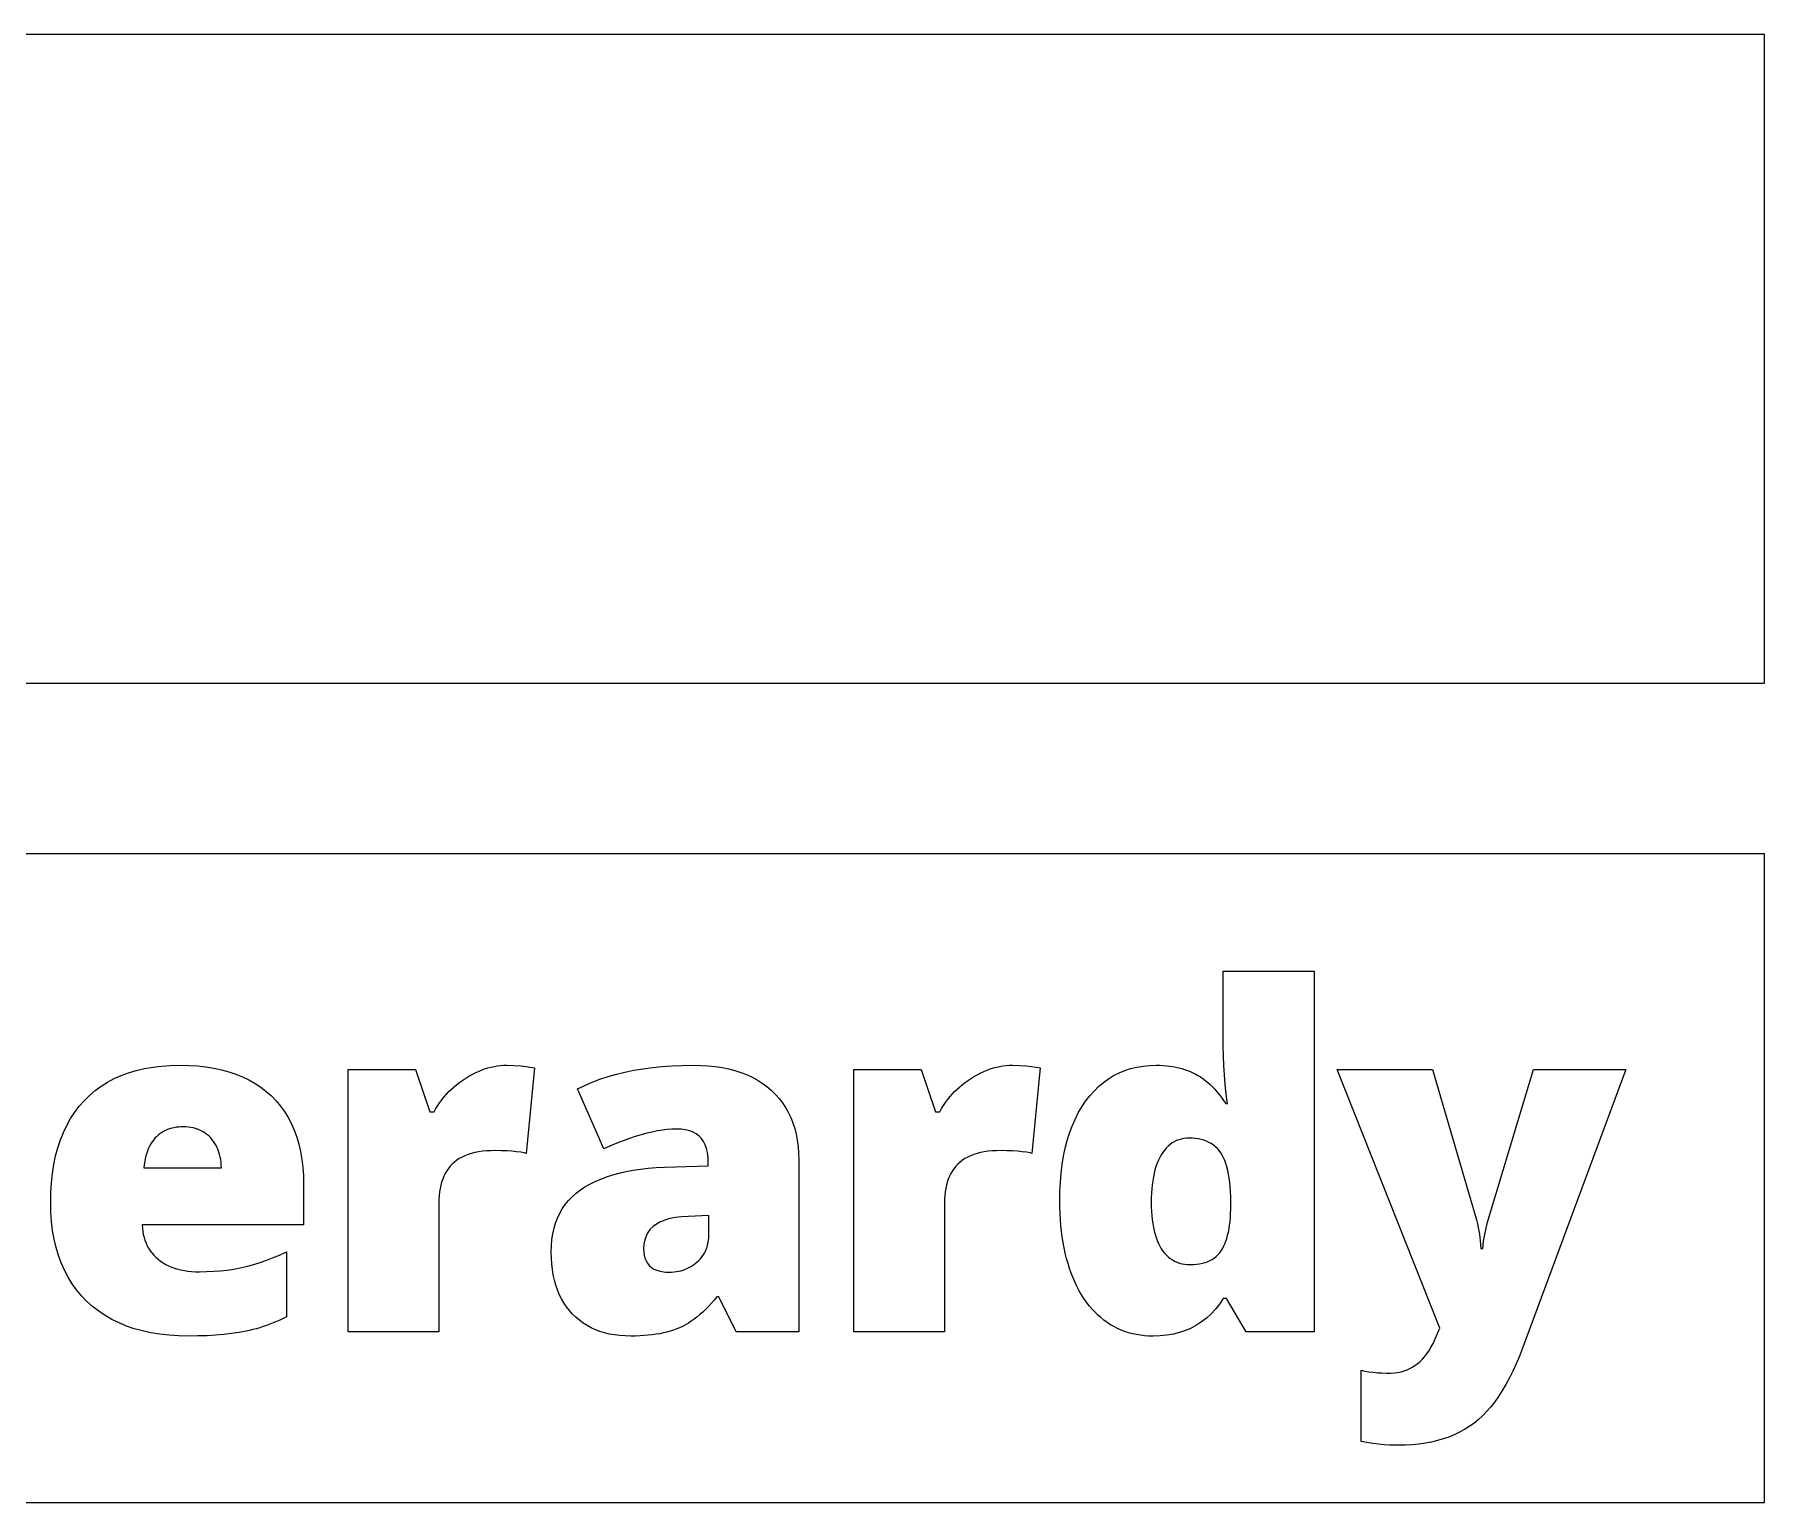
# Model space of a CAD drawing. Header units: metres. Extents: x 0 to 95, y 0 to 43.
# Drawn here: x 44.3 to 95, y 0 to 43 of the extents above; entities that cross this region are included whole.
import ezdxf

# ---------------------------------------------------------------- set-up
doc = ezdxf.new("R2010")
doc.units = ezdxf.units.M

msp = doc.modelspace()

# ---------------------------------------------------------------- linework, layer by layer
for p, q in [((95, 43), (10, 43)), ((95, 24), (95, 43)), ((10, 24), (95, 24)), ((95, 19), (10, 19)), ((95, 0), (95, 19)), ((79.1427, 13.3576), (79.142, 15.56)), ((79.142, 15.56), (81.813, 15.56)), ((81.813, 15.56), (81.813, 5)), ((79.1488, 13.0788), (79.1427, 13.3576)), ((47.3002, 12.6543), (47.5358, 12.7096)), ((47.5358, 12.7096), (47.7813, 12.7527)), ((47.7813, 12.7527), (48.0368, 12.7834)), ((48.0368, 12.7834), (48.3022, 12.8018)), ((48.3022, 12.8018), (48.5775, 12.808)), ((48.5775, 12.808), (48.8396, 12.8027)), ((48.8396, 12.8027), (49.0924, 12.7866)), ((49.0924, 12.7866), (49.3358, 12.76)), ((49.3358, 12.76), (49.5699, 12.7226)), ((49.5699, 12.7226), (49.7946, 12.6746)), ((49.7946, 12.6746), (50.0101, 12.6158)), ((53.5093, 5), (53.5093, 12.68)), ((53.5093, 12.68), (55.4823, 12.68)), ((55.4823, 12.68), (55.8963, 11.445)), ((57.4131, 12.6652), (57.5054, 12.6987)), ((57.5054, 12.6987), (57.5977, 12.7277)), ((57.5977, 12.7277), (57.6902, 12.7522)), ((57.6902, 12.7522), (57.7828, 12.7723)), ((57.7828, 12.7723), (57.8755, 12.7879)), ((57.8755, 12.7879), (57.9683, 12.7991)), ((57.9683, 12.7991), (58.0612, 12.8058)), ((58.0612, 12.8058), (58.1543, 12.808)), ((58.1543, 12.808), (58.3646, 12.8029)), ((58.3646, 12.8029), (58.5685, 12.7875)), ((58.5685, 12.7875), (58.7172, 12.7693)), ((58.7172, 12.7693), (58.9643, 12.727)), ((58.9643, 12.727), (58.7263, 10.224)), ((61.8768, 12.6602), (62.1456, 12.7053)), ((62.1456, 12.7053), (62.4227, 12.7423)), ((62.4227, 12.7423), (62.7082, 12.771)), ((62.7082, 12.771), (63.002, 12.7916)), ((63.002, 12.7916), (63.3041, 12.8039)), ((63.3041, 12.8039), (63.6145, 12.808)), ((63.6145, 12.808), (63.8377, 12.8037)), ((63.8377, 12.8037), (64.0529, 12.7907)), ((64.0529, 12.7907), (64.2602, 12.769)), ((64.2602, 12.769), (64.4597, 12.7387)), ((64.4597, 12.7387), (64.6512, 12.6997)), ((64.6512, 12.6997), (64.8349, 12.6521)), ((68.3237, 5), (68.3237, 12.68)), ((68.3237, 12.68), (70.2967, 12.68)), ((70.2967, 12.68), (70.7107, 11.445)), ((72.2275, 12.6652), (72.3198, 12.6987)), ((72.3198, 12.6987), (72.4122, 12.7277)), ((72.4122, 12.7277), (72.5047, 12.7522)), ((72.5047, 12.7522), (72.5973, 12.7723)), ((72.5973, 12.7723), (72.69, 12.7879)), ((72.69, 12.7879), (72.7828, 12.7991)), ((72.7828, 12.7991), (72.8757, 12.8058)), ((72.8757, 12.8058), (72.9687, 12.808)), ((72.9687, 12.808), (73.179, 12.8029)), ((73.179, 12.8029), (73.3829, 12.7875)), ((73.3829, 12.7875), (73.5316, 12.7693)), ((73.5316, 12.7693), (73.7787, 12.727)), ((73.7787, 12.727), (73.5407, 10.224)), ((76.2587, 12.6518), (76.4319, 12.708)), ((76.4319, 12.708), (76.6119, 12.7518)), ((76.6119, 12.7518), (76.7986, 12.783)), ((76.7986, 12.783), (76.9919, 12.8017)), ((76.9919, 12.8017), (77.192, 12.808)), ((77.192, 12.808), (77.2907, 12.8065)), ((77.2907, 12.8065), (77.3876, 12.8019)), ((77.3876, 12.8019), (77.4825, 12.7943)), ((77.4825, 12.7943), (77.5755, 12.7837)), ((77.5755, 12.7837), (77.6666, 12.77)), ((77.6666, 12.77), (77.7558, 12.7533)), ((77.7558, 12.7533), (77.8432, 12.7335)), ((77.8432, 12.7335), (77.9286, 12.7107)), ((77.9286, 12.7107), (78.0121, 12.6848)), ((78.0121, 12.6848), (78.0936, 12.6559)), ((79.1609, 12.8001), (79.1488, 13.0788)), ((79.1791, 12.5213), (79.1609, 12.8001)), ((85.4927, 5.10899), (82.4787, 12.68)), ((82.4787, 12.68), (85.2727, 12.68)), ((85.2727, 12.68), (86.5647, 8.27499)), ((86.8915, 8.20615), (88.2347, 12.68)), ((90.9407, 12.68), (87.9147, 4.51701)), ((88.2347, 12.68), (90.9407, 12.68)), ((46.0955, 12.0641), (46.2715, 12.1932)), ((46.2715, 12.1932), (46.4573, 12.31)), ((46.4573, 12.31), (46.6532, 12.4145)), ((46.6532, 12.4145), (46.8589, 12.5067)), ((46.8589, 12.5067), (47.0746, 12.5867)), ((47.0746, 12.5867), (47.3002, 12.6543)), ((50.0101, 12.6158), (50.2161, 12.5465)), ((50.2161, 12.5465), (50.4129, 12.4664)), ((50.4129, 12.4664), (50.6003, 12.3757)), ((50.6003, 12.3757), (50.7783, 12.2743)), ((50.7783, 12.2743), (50.9471, 12.1622)), ((56.5343, 12.1071), (56.6119, 12.1775)), ((56.6119, 12.1775), (56.6926, 12.245)), ((56.6926, 12.245), (56.7764, 12.3098)), ((56.7764, 12.3098), (56.8633, 12.3718)), ((56.8633, 12.3718), (56.9533, 12.431)), ((56.9533, 12.431), (57.045, 12.4868)), ((57.045, 12.4868), (57.1369, 12.5381)), ((57.1369, 12.5381), (57.2288, 12.5849)), ((57.2288, 12.5849), (57.3209, 12.6273)), ((57.3209, 12.6273), (57.4131, 12.6652)), ((60.2285, 12.114), (60.439, 12.2167)), ((60.439, 12.2167), (60.6578, 12.3111)), ((60.6578, 12.3111), (60.8849, 12.3973)), ((60.8849, 12.3973), (61.1204, 12.4754)), ((61.1204, 12.4754), (61.3642, 12.5452)), ((61.3642, 12.5452), (61.6163, 12.6068)), ((61.6163, 12.6068), (61.8768, 12.6602)), ((64.8349, 12.6521), (65.0107, 12.5957)), ((65.0107, 12.5957), (65.1786, 12.5308)), ((65.1786, 12.5308), (65.3385, 12.4572)), ((65.3385, 12.4572), (65.4906, 12.3749)), ((65.4906, 12.3749), (65.6348, 12.2839)), ((65.6348, 12.2839), (65.7711, 12.1843)), ((65.7711, 12.1843), (65.8995, 12.076)), ((71.3488, 12.1071), (71.4264, 12.1775)), ((71.4264, 12.1775), (71.5071, 12.245)), ((71.5071, 12.245), (71.5909, 12.3098)), ((71.5909, 12.3098), (71.6777, 12.3718)), ((71.6777, 12.3718), (71.7677, 12.431)), ((71.7677, 12.431), (71.8595, 12.4868)), ((71.8595, 12.4868), (71.9513, 12.5381)), ((71.9513, 12.5381), (72.0433, 12.5849)), ((72.0433, 12.5849), (72.1353, 12.6273)), ((72.1353, 12.6273), (72.2275, 12.6652)), ((75.3593, 12.0519), (75.4925, 12.1831)), ((75.4925, 12.1831), (75.6323, 12.3019)), ((75.6323, 12.3019), (75.7789, 12.4081)), ((75.7789, 12.4081), (75.9321, 12.5018)), ((75.9321, 12.5018), (76.092, 12.583)), ((76.092, 12.583), (76.2587, 12.6518)), ((78.0936, 12.6559), (78.1733, 12.624)), ((78.1733, 12.624), (78.2511, 12.589)), ((78.2511, 12.589), (78.327, 12.551)), ((78.327, 12.551), (78.4016, 12.5094)), ((78.4016, 12.5094), (78.4751, 12.4636)), ((78.4751, 12.4636), (78.5476, 12.4136)), ((78.5476, 12.4136), (78.6191, 12.3595)), ((78.6191, 12.3595), (78.6895, 12.3012)), ((78.6895, 12.3012), (78.7589, 12.2388)), ((78.7589, 12.2388), (78.8273, 12.1722)), ((78.8273, 12.1722), (78.8947, 12.1014)), ((79.2033, 12.2425), (79.1791, 12.5213)), ((79.2336, 11.9638), (79.2033, 12.2425)), ((45.6282, 11.604), (45.7735, 11.769)), ((45.7735, 11.769), (45.9296, 11.9227)), ((45.9296, 11.9227), (46.0955, 12.0641)), ((50.9471, 12.1622), (51.1064, 12.0394)), ((51.1064, 12.0394), (51.2565, 11.906)), ((51.2565, 11.906), (51.3963, 11.7625)), ((51.3963, 11.7625), (51.5249, 11.6097)), ((56.1339, 11.6272), (56.1929, 11.7141)), ((56.1929, 11.7141), (56.255, 11.7982)), ((56.255, 11.7982), (56.3202, 11.8796)), ((56.3202, 11.8796), (56.3885, 11.9582)), ((56.3885, 11.9582), (56.4599, 12.0341)), ((56.4599, 12.0341), (56.5343, 12.1071)), ((60.9925, 10.359), (60.2285, 12.114)), ((65.8995, 12.076), (66.0194, 11.9601)), ((66.0194, 11.9601), (66.1296, 11.8373)), ((66.1296, 11.8373), (66.2302, 11.7076)), ((66.2302, 11.7076), (66.3213, 11.571)), ((70.9484, 11.6272), (71.0074, 11.7141)), ((71.0074, 11.7141), (71.0695, 11.7982)), ((71.0695, 11.7982), (71.1346, 11.8796)), ((71.1346, 11.8796), (71.2029, 11.9582)), ((71.2029, 11.9582), (71.2743, 12.0341)), ((71.2743, 12.0341), (71.3488, 12.1071)), ((75.001, 11.5849), (75.113, 11.752)), ((75.113, 11.752), (75.2328, 11.9082)), ((75.2328, 11.9082), (75.3593, 12.0519)), ((78.8947, 12.1014), (78.961, 12.0264)), ((78.961, 12.0264), (79.0263, 11.9473)), ((79.0263, 11.9473), (79.0905, 11.864)), ((79.0905, 11.864), (79.1538, 11.7766)), ((79.1538, 11.7766), (79.216, 11.685)), ((79.216, 11.685), (79.27, 11.685)), ((79.27, 11.685), (79.2336, 11.9638)), ((45.2622, 11.0446), (45.3726, 11.2418)), ((45.3726, 11.2418), (45.4946, 11.4282)), ((45.4946, 11.4282), (45.6282, 11.604)), ((51.5249, 11.6097), (51.6423, 11.4474)), ((51.6423, 11.4474), (51.7486, 11.2757)), ((51.7486, 11.2757), (51.8436, 11.0947)), ((55.8963, 11.445), (56.0253, 11.445)), ((56.0253, 11.445), (56.0781, 11.5375)), ((56.0781, 11.5375), (56.1339, 11.6272)), ((66.3213, 11.571), (66.4028, 11.4276)), ((66.4028, 11.4276), (66.4747, 11.2773)), ((66.4747, 11.2773), (66.537, 11.12)), ((70.7107, 11.445), (70.8397, 11.445)), ((70.8397, 11.445), (70.8925, 11.5375)), ((70.8925, 11.5375), (70.9484, 11.6272)), ((74.7188, 11.0259), (74.8039, 11.2218)), ((74.8039, 11.2218), (74.898, 11.4082)), ((74.898, 11.4082), (75.001, 11.5849)), ((45.0762, 10.6183), (45.1634, 10.8368)), ((45.1634, 10.8368), (45.2622, 11.0446)), ((47.8457, 10.6663), (47.802, 10.6156)), ((47.8925, 10.713), (47.8457, 10.6663)), ((47.9417, 10.756), (47.8925, 10.713)), ((47.9927, 10.7956), (47.9417, 10.756)), ((48.0456, 10.8318), (47.9927, 10.7956)), ((48.1002, 10.8645), (48.0456, 10.8318)), ((48.1567, 10.8938), (48.1002, 10.8645)), ((48.2149, 10.9196), (48.1567, 10.8938)), ((48.275, 10.942), (48.2149, 10.9196)), ((48.3369, 10.9609), (48.275, 10.942)), ((48.4006, 10.9764), (48.3369, 10.9609)), ((48.4661, 10.9885), (48.4006, 10.9764)), ((48.5334, 10.9971), (48.4661, 10.9885)), ((48.6026, 11.0023), (48.5334, 10.9971)), ((48.6735, 11.004), (48.6026, 11.0023)), ((48.7501, 11.002), (48.6735, 11.004)), ((48.8243, 10.9962), (48.7501, 11.002)), ((48.8961, 10.9865), (48.8243, 10.9962)), ((48.9654, 10.9729), (48.8961, 10.9865)), ((49.0323, 10.9555), (48.9654, 10.9729)), ((49.0967, 10.9341), (49.0323, 10.9555)), ((49.1587, 10.9089), (49.0967, 10.9341)), ((49.2183, 10.8798), (49.1587, 10.9089)), ((49.2754, 10.8468), (49.2183, 10.8798)), ((49.3301, 10.8099), (49.2754, 10.8468)), ((49.3823, 10.7691), (49.3301, 10.8099)), ((49.4321, 10.7245), (49.3823, 10.7691)), ((49.4795, 10.676), (49.4321, 10.7245)), ((49.5241, 10.6242), (49.4795, 10.676)), ((51.8436, 11.0947), (51.9275, 10.9042)), ((51.9275, 10.9042), (52.0002, 10.7044)), ((52.0002, 10.7044), (52.0617, 10.4951)), ((61.7451, 10.6594), (61.5651, 10.5946)), ((61.9198, 10.7175), (61.7451, 10.6594)), ((62.0892, 10.7687), (61.9198, 10.7175)), ((62.2531, 10.8131), (62.0892, 10.7687)), ((62.4116, 10.8506), (62.2531, 10.8131)), ((62.5648, 10.8814), (62.4116, 10.8506)), ((62.7125, 10.9053), (62.5648, 10.8814)), ((62.8549, 10.9223), (62.7125, 10.9053)), ((62.9919, 10.9326), (62.8549, 10.9223)), ((63.1235, 10.936), (62.9919, 10.9326)), ((63.2617, 10.9303), (63.1235, 10.936)), ((63.3888, 10.9132), (63.2617, 10.9303)), ((63.5049, 10.8848), (63.3888, 10.9132)), ((63.6099, 10.8449), (63.5049, 10.8848)), ((63.7038, 10.7937), (63.6099, 10.8449)), ((63.7867, 10.7311), (63.7038, 10.7937)), ((63.8586, 10.6571), (63.7867, 10.7311)), ((63.9194, 10.5717), (63.8586, 10.6571)), ((66.537, 11.12), (66.5897, 10.9559)), ((66.5897, 10.9559), (66.6328, 10.7849)), ((66.6328, 10.7849), (66.6664, 10.607)), ((74.5755, 10.6052), (74.6427, 10.8203)), ((74.6427, 10.8203), (74.7188, 11.0259)), ((77.9149, 10.6459), (77.8434, 10.6256)), ((77.9891, 10.6604), (77.9149, 10.6459)), ((78.0661, 10.6691), (77.9891, 10.6604)), ((78.146, 10.672), (78.0661, 10.6691)), ((78.2409, 10.6694), (78.146, 10.672)), ((78.3319, 10.6618), (78.2409, 10.6694)), ((78.4189, 10.6491), (78.3319, 10.6618)), ((78.502, 10.6314), (78.4189, 10.6491)), ((44.8845, 9.89848), (44.9368, 10.1491)), ((44.9368, 10.1491), (45.0007, 10.389)), ((45.0007, 10.389), (45.0762, 10.6183)), ((47.5824, 10.1514), (47.5633, 10.0694)), ((47.6045, 10.2295), (47.5824, 10.1514)), ((47.6297, 10.3036), (47.6045, 10.2295)), ((47.658, 10.3739), (47.6297, 10.3036)), ((47.6894, 10.4402), (47.658, 10.3739)), ((47.7239, 10.5026), (47.6894, 10.4402)), ((47.7614, 10.5611), (47.7239, 10.5026)), ((47.802, 10.6156), (47.7614, 10.5611)), ((49.5653, 10.5699), (49.5241, 10.6242)), ((49.6031, 10.5129), (49.5653, 10.5699)), ((49.6376, 10.4533), (49.6031, 10.5129)), ((49.6686, 10.3911), (49.6376, 10.4533)), ((49.6962, 10.3264), (49.6686, 10.3911)), ((49.7204, 10.259), (49.6962, 10.3264)), ((49.7413, 10.189), (49.7204, 10.259)), ((49.7587, 10.1164), (49.7413, 10.189)), ((52.0617, 10.4951), (52.112, 10.2765)), ((52.112, 10.2765), (52.1512, 10.0485)), ((56.9295, 10.156), (56.8434, 10.1162)), ((57.0213, 10.1912), (56.9295, 10.156)), ((57.1187, 10.2216), (57.0213, 10.1912)), ((57.2217, 10.2474), (57.1187, 10.2216)), ((57.3303, 10.2685), (57.2217, 10.2474)), ((57.4446, 10.2849), (57.3303, 10.2685)), ((57.5645, 10.2966), (57.4446, 10.2849)), ((57.6901, 10.3036), (57.5645, 10.2966)), ((57.8213, 10.306), (57.6901, 10.3036)), ((57.9932, 10.304), (57.8213, 10.306)), ((58.1532, 10.2982), (57.9932, 10.304)), ((58.3013, 10.2885), (58.1532, 10.2982)), ((58.4376, 10.2749), (58.3013, 10.2885)), ((58.562, 10.2575), (58.4376, 10.2749)), ((58.6745, 10.2361), (58.562, 10.2575)), ((58.7263, 10.224), (58.6745, 10.2361)), ((61.1888, 10.4444), (60.9925, 10.359)), ((61.3796, 10.5229), (61.1888, 10.4444)), ((61.5651, 10.5946), (61.3796, 10.5229)), ((63.9691, 10.4749), (63.9194, 10.5717)), ((64.0078, 10.3668), (63.9691, 10.4749)), ((64.0354, 10.2472), (64.0078, 10.3668)), ((64.052, 10.1163), (64.0354, 10.2472)), ((66.6664, 10.607), (66.6904, 10.4222)), ((66.6904, 10.4222), (66.7047, 10.2305)), ((66.7047, 10.2305), (66.7095, 10.032)), ((71.744, 10.156), (71.6579, 10.1162)), ((71.8357, 10.1912), (71.744, 10.156)), ((71.9331, 10.2216), (71.8357, 10.1912)), ((72.0361, 10.2474), (71.9331, 10.2216)), ((72.1448, 10.2685), (72.0361, 10.2474)), ((72.2591, 10.2849), (72.1448, 10.2685)), ((72.379, 10.2966), (72.2591, 10.2849)), ((72.5045, 10.3036), (72.379, 10.2966)), ((72.6357, 10.306), (72.5045, 10.3036)), ((72.8076, 10.304), (72.6357, 10.306)), ((72.9677, 10.2982), (72.8076, 10.304)), ((73.1158, 10.2885), (72.9677, 10.2982)), ((73.2521, 10.2749), (73.1158, 10.2885)), ((73.3764, 10.2575), (73.2521, 10.2749)), ((73.4889, 10.2361), (73.3764, 10.2575)), ((73.5407, 10.224), (73.4889, 10.2361)), ((74.4277, 9.90204), (74.468, 10.146)), ((74.468, 10.146), (74.5172, 10.3804)), ((74.5172, 10.3804), (74.5755, 10.6052)), ((77.326, 10.182), (77.2829, 10.1043)), ((77.3723, 10.2545), (77.326, 10.182)), ((77.4214, 10.3212), (77.3723, 10.2545)), ((77.4733, 10.382), (77.4214, 10.3212)), ((77.528, 10.4371), (77.4733, 10.382)), ((77.5855, 10.4864), (77.528, 10.4371)), ((77.6458, 10.5299), (77.5855, 10.4864)), ((77.7089, 10.5676), (77.6458, 10.5299)), ((77.7747, 10.5995), (77.7089, 10.5676)), ((77.8434, 10.6256), (77.7747, 10.5995)), ((78.5811, 10.6085), (78.502, 10.6314)), ((78.6562, 10.5806), (78.5811, 10.6085)), ((78.7273, 10.5476), (78.6562, 10.5806)), ((78.7945, 10.5095), (78.7273, 10.5476)), ((78.8577, 10.4664), (78.7945, 10.5095)), ((78.917, 10.4182), (78.8577, 10.4664)), ((78.9723, 10.3648), (78.917, 10.4182)), ((79.0236, 10.3065), (78.9723, 10.3648)), ((79.071, 10.243), (79.0236, 10.3065)), ((79.1146, 10.1737), (79.071, 10.243)), ((79.1548, 10.0975), (79.1146, 10.1737)), ((44.8147, 9.36513), (44.8438, 9.63716)), ((44.8438, 9.63716), (44.8845, 9.89848)), ((47.5343, 9.89372), (47.5245, 9.79999)), ((47.5245, 9.79999), (49.7945, 9.79999)), ((47.5473, 9.98354), (47.5343, 9.89372)), ((47.5633, 10.0694), (47.5473, 9.98354)), ((49.7728, 10.0412), (49.7587, 10.1164)), ((49.7834, 9.96339), (49.7728, 10.0412)), ((49.7906, 9.883), (49.7834, 9.96339)), ((49.7945, 9.79999), (49.7906, 9.883)), ((52.1512, 10.0485), (52.1791, 9.81105)), ((52.1791, 9.81105), (52.1959, 9.56422)), ((56.3501, 9.63335), (56.3105, 9.55389)), ((56.3944, 9.70869), (56.3501, 9.63335)), ((56.4434, 9.77991), (56.3944, 9.70869)), ((56.497, 9.84702), (56.4434, 9.77991)), ((56.5553, 9.90999), (56.497, 9.84702)), ((56.6189, 9.96857), (56.5553, 9.90999)), ((56.6881, 10.0225), (56.6189, 9.96857)), ((56.7629, 10.0717), (56.6881, 10.0225)), ((56.8434, 10.1162), (56.7629, 10.0717)), ((61.2594, 9.59216), (61.4494, 9.64378)), ((61.4494, 9.64378), (61.6483, 9.68922)), ((61.6483, 9.68922), (61.8563, 9.72852)), ((61.8563, 9.72852), (62.0733, 9.76163)), ((62.0733, 9.76163), (62.2994, 9.78859)), ((62.2994, 9.78859), (62.5344, 9.80937)), ((62.5344, 9.80937), (62.7785, 9.82399)), ((62.7785, 9.82399), (64.0575, 9.864)), ((64.0575, 9.974), (64.052, 10.1163)), ((64.0575, 9.864), (64.0575, 9.974)), ((66.7095, 10.032), (66.7095, 5)), ((71.1646, 9.63335), (71.1249, 9.55389)), ((71.2089, 9.70869), (71.1646, 9.63335)), ((71.2578, 9.77991), (71.2089, 9.70869)), ((71.3114, 9.84702), (71.2578, 9.77991)), ((71.3697, 9.90999), (71.3114, 9.84702)), ((71.4333, 9.96857), (71.3697, 9.90999)), ((71.5025, 10.0225), (71.4333, 9.96857)), ((71.5774, 10.0717), (71.5025, 10.0225)), ((71.6579, 10.1162), (71.5774, 10.0717)), ((74.3739, 9.38524), (74.3963, 9.64844)), ((74.3963, 9.64844), (74.4277, 9.90204)), ((77.1194, 9.64221), (77.097, 9.53505)), ((77.1452, 9.74445), (77.1194, 9.64221)), ((77.1745, 9.84178), (77.1452, 9.74445)), ((77.2072, 9.9342), (77.1745, 9.84178)), ((77.2433, 10.0217), (77.2072, 9.9342)), ((77.2829, 10.1043), (77.2433, 10.0217)), ((79.1914, 10.0144), (79.1548, 10.0975)), ((79.2246, 9.92432), (79.1914, 10.0144)), ((79.2543, 9.82738), (79.2246, 9.92432)), ((79.2805, 9.72351), (79.2543, 9.82738)), ((79.3031, 9.61275), (79.2805, 9.72351)), ((44.7973, 9.08241), (44.8147, 9.36513)), ((52.1959, 9.56422), (52.2015, 9.308)), ((52.2015, 9.308), (52.2015, 8.13199)), ((56.1986, 9.19489), (56.1823, 9.09485)), ((56.2196, 9.29082), (56.1986, 9.19489)), ((56.2452, 9.38263), (56.2196, 9.29082)), ((56.2755, 9.47032), (56.2452, 9.38263)), ((56.3105, 9.55389), (56.2755, 9.47032)), ((60.1835, 9.05762), (60.3095, 9.153)), ((60.3095, 9.153), (60.4453, 9.24161)), ((60.4453, 9.24161), (60.5901, 9.32405)), ((60.5901, 9.32405), (60.7439, 9.40033)), ((60.7439, 9.40033), (60.9067, 9.47044)), ((60.9067, 9.47044), (61.0786, 9.53438)), ((61.0786, 9.53438), (61.2594, 9.59216)), ((71.013, 9.19489), (70.9967, 9.09485)), ((71.034, 9.29082), (71.013, 9.19489)), ((71.0597, 9.38263), (71.034, 9.29082)), ((71.09, 9.47032), (71.0597, 9.38263)), ((71.1249, 9.55389), (71.09, 9.47032)), ((74.3605, 9.11241), (74.3739, 9.38524)), ((77.0505, 9.18413), (77.0419, 9.05733)), ((77.0625, 9.30602), (77.0505, 9.18413)), ((77.078, 9.42299), (77.0625, 9.30602)), ((77.097, 9.53505), (77.078, 9.42299)), ((79.3223, 9.49506), (79.3031, 9.61275)), ((79.3381, 9.37047), (79.3223, 9.49506)), ((79.3503, 9.23897), (79.3381, 9.37047)), ((79.359, 9.10056), (79.3503, 9.23897)), ((44.7915, 8.78899), (44.7973, 9.08241)), ((44.7978, 8.50471), (44.7915, 8.78899)), ((56.1636, 8.8824), (56.1613, 8.76999)), ((56.1613, 8.76999), (56.1613, 5)), ((56.1706, 8.99068), (56.1636, 8.8824)), ((56.1823, 9.09485), (56.1706, 8.99068)), ((59.7802, 8.60237), (59.8659, 8.72723)), ((59.8659, 8.72723), (59.9617, 8.84474)), ((59.9617, 8.84474), (60.0676, 8.95486)), ((60.0676, 8.95486), (60.1835, 9.05762)), ((70.9781, 8.8824), (70.9757, 8.76999)), ((70.9757, 8.76999), (70.9757, 5)), ((70.9851, 8.99068), (70.9781, 8.8824)), ((70.9967, 9.09485), (70.9851, 8.99068)), ((74.356, 8.82999), (74.3605, 9.11241)), ((74.358, 8.64548), (74.356, 8.82999)), ((74.364, 8.46457), (74.358, 8.64548)), ((77.0367, 8.92561), (77.035, 8.78899)), ((77.035, 8.78899), (77.0367, 8.65443)), ((77.0419, 9.05733), (77.0367, 8.92561)), ((77.0367, 8.65443), (77.042, 8.5249)), ((79.3642, 8.95523), (79.359, 9.10056)), ((79.366, 8.80299), (79.3642, 8.95523)), ((79.366, 8.59299), (79.366, 8.80299)), ((44.8166, 8.23065), (44.7978, 8.50471)), ((44.8479, 7.9668), (44.8166, 8.23065)), ((52.2015, 8.13199), (47.4705, 8.13199)), ((47.4705, 8.13199), (47.4771, 8.03471)), ((59.5382, 8.02916), (59.5836, 8.18352)), ((59.5836, 8.18352), (59.639, 8.33052)), ((59.639, 8.33052), (59.7046, 8.47012)), ((59.7046, 8.47012), (59.7802, 8.60237)), ((62.5407, 8.15504), (62.4407, 8.08243)), ((62.6562, 8.21758), (62.5407, 8.15504)), ((62.7871, 8.27002), (62.6562, 8.21758)), ((62.9334, 8.31239), (62.7871, 8.27002)), ((63.095, 8.34467), (62.9334, 8.31239)), ((63.2721, 8.36687), (63.095, 8.34467)), ((63.4645, 8.379), (63.2721, 8.36687)), ((64.0715, 8.40599), (63.4645, 8.379)), ((64.0715, 7.821), (64.0715, 8.40599)), ((74.3739, 8.28726), (74.364, 8.46457)), ((74.3879, 8.11354), (74.3739, 8.28726)), ((74.4058, 7.94342), (74.3879, 8.11354)), ((77.042, 8.5249), (77.0507, 8.40039)), ((77.0507, 8.40039), (77.0629, 8.28091)), ((77.0629, 8.28091), (77.0786, 8.16647)), ((77.0786, 8.16647), (77.0978, 8.05707)), ((79.3139, 8.01843), (79.3301, 8.12312)), ((79.3301, 8.12312), (79.3434, 8.23293)), ((79.3434, 8.23293), (79.3538, 8.34784)), ((79.3538, 8.34784), (79.3613, 8.46785)), ((79.3613, 8.46785), (79.366, 8.59299)), ((86.5647, 8.27499), (86.5922, 8.16518)), ((86.5922, 8.16518), (86.6168, 8.04863)), ((86.8468, 8.0334), (86.8915, 8.20615)), ((44.8919, 7.71317), (44.8479, 7.9668)), ((44.9483, 7.46973), (44.8919, 7.71317)), ((47.4771, 8.03471), (47.4887, 7.9407)), ((47.4887, 7.9407), (47.5051, 7.84998)), ((47.5051, 7.84998), (47.5265, 7.76253)), ((47.5265, 7.76253), (47.5528, 7.67836)), ((47.5528, 7.67836), (47.584, 7.59746)), ((59.4626, 7.52185), (59.4777, 7.69832)), ((59.4777, 7.69832), (59.5029, 7.86743)), ((59.5029, 7.86743), (59.5382, 8.02916)), ((62.1943, 7.69113), (62.1712, 7.5681)), ((62.2328, 7.80408), (62.1943, 7.69113)), ((62.2867, 7.90695), (62.2328, 7.80408)), ((62.356, 7.99973), (62.2867, 7.90695)), ((62.4407, 8.08243), (62.356, 7.99973)), ((64.0392, 7.54326), (64.0534, 7.6095)), ((64.0534, 7.6095), (64.0635, 7.67787)), ((64.0635, 7.67787), (64.0695, 7.74837)), ((64.0695, 7.74837), (64.0715, 7.821)), ((74.4278, 7.7769), (74.4058, 7.94342)), ((74.4537, 7.61398), (74.4278, 7.7769)), ((74.4836, 7.45465), (74.4537, 7.61398)), ((77.0978, 8.05707), (77.1205, 7.95268)), ((77.1205, 7.95268), (77.1467, 7.85332)), ((77.1467, 7.85332), (77.1764, 7.759)), ((77.1764, 7.759), (77.2095, 7.66971)), ((77.2095, 7.66971), (77.2462, 7.58543)), ((79.1899, 7.57169), (79.2204, 7.65082)), ((79.2204, 7.65082), (79.2481, 7.73505)), ((79.2481, 7.73505), (79.2729, 7.8244)), ((79.2729, 7.8244), (79.2948, 7.91887)), ((79.2948, 7.91887), (79.3139, 8.01843)), ((86.6168, 8.04863), (86.6485, 7.86121)), ((86.6485, 7.86121), (86.6738, 7.65866)), ((86.6738, 7.65866), (86.6927, 7.44099)), ((86.7467, 7.44099), (86.7744, 7.65082)), ((86.7744, 7.65082), (86.8078, 7.84828)), ((86.8078, 7.84828), (86.8468, 8.0334)), ((45.0173, 7.23653), (44.9483, 7.46973)), ((45.0988, 7.01352), (45.0173, 7.23653)), ((47.584, 7.59746), (47.6202, 7.51985)), ((47.6202, 7.51985), (47.6613, 7.44551)), ((47.6613, 7.44551), (47.7073, 7.37445)), ((47.7073, 7.37445), (47.7582, 7.30667)), ((47.7582, 7.30667), (47.814, 7.24216)), ((47.814, 7.24216), (47.8748, 7.18094)), ((47.8748, 7.18094), (47.9405, 7.12299)), ((47.9405, 7.12299), (48.0107, 7.06885)), ((51.0902, 7.08536), (51.289, 7.16139)), ((51.289, 7.16139), (51.4924, 7.24626)), ((51.4924, 7.24626), (51.7005, 7.34)), ((51.7005, 7.34), (51.7005, 5.435)), ((59.4575, 7.338), (59.4626, 7.52185)), ((59.4612, 7.16064), (59.4575, 7.338)), ((59.4723, 6.98952), (59.4612, 7.16064)), ((62.1712, 7.5681), (62.1635, 7.435)), ((62.1635, 7.435), (62.168, 7.33278)), ((62.168, 7.33278), (62.1812, 7.23874)), ((62.1812, 7.23874), (62.2034, 7.15286)), ((62.2034, 7.15286), (62.2343, 7.07518)), ((63.781, 7.09006), (63.8274, 7.13925)), ((63.8274, 7.13925), (63.8698, 7.19058)), ((63.8698, 7.19058), (63.9081, 7.24403)), ((63.9081, 7.24403), (63.9424, 7.29962)), ((63.9424, 7.29962), (63.9727, 7.35733)), ((63.9727, 7.35733), (63.9989, 7.41718)), ((63.9989, 7.41718), (64.0211, 7.47916)), ((64.0211, 7.47916), (64.0392, 7.54326)), ((74.5175, 7.29892), (74.4836, 7.45465)), ((74.5554, 7.14679), (74.5175, 7.29892)), ((74.5973, 6.99826), (74.5554, 7.14679)), ((77.2462, 7.58543), (77.2863, 7.5062)), ((77.2863, 7.5062), (77.33, 7.43199)), ((77.33, 7.43199), (77.3769, 7.3632)), ((77.3769, 7.3632), (77.4267, 7.29993)), ((77.4267, 7.29993), (77.4796, 7.24214)), ((77.4796, 7.24214), (77.5355, 7.18987)), ((77.5355, 7.18987), (77.5943, 7.14308)), ((77.5943, 7.14308), (77.6562, 7.10182)), ((77.6562, 7.10182), (77.721, 7.06604)), ((78.7569, 7.08238), (78.8222, 7.11772)), ((78.8222, 7.11772), (78.883, 7.15775)), ((78.883, 7.15775), (78.9393, 7.2025)), ((78.9393, 7.2025), (78.991, 7.25195)), ((78.991, 7.25195), (79.0383, 7.30612)), ((79.0383, 7.30612), (79.081, 7.36499)), ((79.081, 7.36499), (79.1202, 7.42877)), ((79.1202, 7.42877), (79.1565, 7.49768)), ((79.1565, 7.49768), (79.1899, 7.57169)), ((86.6927, 7.44099), (86.7467, 7.44099)), ((45.1929, 6.80074), (45.0988, 7.01352)), ((45.2995, 6.59816), (45.1929, 6.80074)), ((45.4187, 6.40579), (45.2995, 6.59816)), ((48.0107, 7.06885), (48.0847, 7.01904)), ((48.0847, 7.01904), (48.1625, 6.97356)), ((48.1625, 6.97356), (48.244, 6.93242)), ((48.244, 6.93242), (48.3294, 6.8956)), ((48.3294, 6.8956), (48.4185, 6.86311)), ((48.4185, 6.86311), (48.5114, 6.83496)), ((48.5114, 6.83496), (48.6082, 6.81114)), ((48.6082, 6.81114), (48.7086, 6.79164)), ((48.7086, 6.79164), (48.8129, 6.77649)), ((48.8129, 6.77649), (48.921, 6.76566)), ((48.921, 6.76566), (49.0329, 6.75916)), ((49.0329, 6.75916), (49.1485, 6.75699)), ((49.1485, 6.75699), (49.3606, 6.76012)), ((49.3606, 6.76012), (49.5673, 6.76949)), ((49.5673, 6.76949), (49.7687, 6.78511)), ((49.7687, 6.78511), (49.9648, 6.80698)), ((49.9648, 6.80698), (50.1555, 6.8351)), ((50.1555, 6.8351), (50.3408, 6.86946)), ((50.3408, 6.86946), (50.5221, 6.9104)), ((50.5221, 6.9104), (50.7068, 6.95987)), ((50.7068, 6.95987), (50.8961, 7.01819)), ((50.8961, 7.01819), (51.0902, 7.08536)), ((59.4907, 6.82462), (59.4723, 6.98952)), ((59.5164, 6.66594), (59.4907, 6.82462)), ((59.5495, 6.51349), (59.5164, 6.66594)), ((62.2343, 7.07518), (62.2742, 7.00568)), ((62.2742, 7.00568), (62.3229, 6.94434)), ((62.3229, 6.94434), (62.3804, 6.89119)), ((62.3804, 6.89119), (62.4468, 6.84621)), ((62.4468, 6.84621), (62.522, 6.80942)), ((62.522, 6.80942), (62.6061, 6.78079)), ((62.6061, 6.78079), (62.6991, 6.76035)), ((62.6991, 6.76035), (62.8009, 6.74808)), ((62.8009, 6.74808), (62.9115, 6.74399)), ((62.9115, 6.74399), (62.9844, 6.74576)), ((62.9844, 6.74576), (63.0556, 6.75107)), ((63.0556, 6.75107), (63.1252, 6.75992)), ((63.1252, 6.75992), (63.1931, 6.77229)), ((63.1931, 6.77229), (63.2594, 6.78822)), ((63.2594, 6.78822), (63.3241, 6.80768)), ((63.3241, 6.80768), (63.3871, 6.83069)), ((63.3871, 6.83069), (63.4484, 6.85722)), ((63.4484, 6.85722), (63.5081, 6.8873)), ((63.5081, 6.8873), (63.5662, 6.92091)), ((63.5662, 6.92091), (63.6226, 6.95807)), ((63.6226, 6.95807), (63.6774, 6.99876)), ((63.6774, 6.99876), (63.7305, 7.043)), ((63.7305, 7.043), (63.781, 7.09006)), ((74.6431, 6.85333), (74.5973, 6.99826)), ((74.693, 6.71199), (74.6431, 6.85333)), ((74.7466, 6.57521), (74.693, 6.71199)), ((77.721, 7.06604), (77.7889, 7.03578)), ((77.7889, 7.03578), (77.8597, 7.01102)), ((77.8597, 7.01102), (77.9335, 6.99176)), ((77.9335, 6.99176), (78.0104, 6.978)), ((78.0104, 6.978), (78.0902, 6.96974)), ((78.0902, 6.96974), (78.173, 6.967)), ((78.173, 6.967), (78.27, 6.96935)), ((78.27, 6.96935), (78.3624, 6.97641)), ((78.3624, 6.97641), (78.4503, 6.98819)), ((78.4503, 6.98819), (78.5338, 7.00467)), ((78.5338, 7.00467), (78.6126, 7.02586)), ((78.6126, 7.02586), (78.687, 7.05177)), ((78.687, 7.05177), (78.7569, 7.08238)), ((45.5504, 6.22365), (45.4187, 6.40579)), ((45.6947, 6.05171), (45.5504, 6.22365)), ((59.59, 6.36726), (59.5495, 6.51349)), ((59.6379, 6.22726), (59.59, 6.36726)), ((59.6931, 6.09349), (59.6379, 6.22726)), ((59.7557, 5.96594), (59.6931, 6.09349)), ((74.8036, 6.44362), (74.7466, 6.57521)), ((74.8638, 6.31721), (74.8036, 6.44362)), ((74.9274, 6.19601), (74.8638, 6.31721)), ((74.9943, 6.08002), (74.9274, 6.19601)), ((45.8515, 5.89), (45.6947, 6.05171)), ((46.0197, 5.7394), (45.8515, 5.89)), ((46.1979, 5.60086), (46.0197, 5.7394)), ((46.3864, 5.47437), (46.1979, 5.60086)), ((59.8256, 5.84462), (59.7557, 5.96594)), ((59.9029, 5.72952), (59.8256, 5.84462)), ((59.9875, 5.62064), (59.9029, 5.72952)), ((60.0795, 5.51799), (59.9875, 5.62064)), ((63.894, 5.57573), (63.8104, 5.50082)), ((63.9774, 5.65562), (63.894, 5.57573)), ((64.0605, 5.74049), (63.9774, 5.65562)), ((64.1434, 5.83034), (64.0605, 5.74049)), ((64.2261, 5.92517), (64.1434, 5.83034)), ((64.3085, 6.02499), (64.2261, 5.92517)), ((64.3625, 6.02499), (64.3085, 6.02499)), ((64.8715, 5), (64.3625, 6.02499)), ((75.0644, 5.96919), (74.9943, 6.08002)), ((75.1379, 5.86359), (75.0644, 5.96919)), ((75.2146, 5.76317), (75.1379, 5.86359)), ((75.2947, 5.66794), (75.2146, 5.76317)), ((75.3781, 5.57791), (75.2947, 5.66794)), ((75.4648, 5.49307), (75.3781, 5.57791)), ((78.914, 5.66171), (78.7881, 5.52466)), ((79.032, 5.81183), (78.914, 5.66171)), ((79.142, 5.97499), (79.032, 5.81183)), ((79.244, 5.97499), (79.142, 5.97499)), ((79.813, 5), (79.244, 5.97499)), ((46.5849, 5.35991), (46.3864, 5.47437)), ((46.7937, 5.25751), (46.5849, 5.35991)), ((47.0125, 5.16714), (46.7937, 5.25751)), ((47.2415, 5.08885), (47.0125, 5.16714)), ((47.4807, 5.02258), (47.2415, 5.08885)), ((50.8182, 5.08772), (50.7178, 5.06079)), ((50.9182, 5.11697), (50.8182, 5.08772)), ((51.0177, 5.14857), (50.9182, 5.11697)), ((51.1167, 5.1825), (51.0177, 5.14857)), ((51.2152, 5.21875), (51.1167, 5.1825)), ((51.3132, 5.25734), (51.2152, 5.21875)), ((51.4108, 5.29825), (51.3132, 5.25734)), ((51.5078, 5.34151), (51.4108, 5.29825)), ((51.6044, 5.38708), (51.5078, 5.34151)), ((51.7005, 5.435), (51.6044, 5.38708)), ((60.1781, 5.42242), (60.0795, 5.51799)), ((60.2821, 5.33452), (60.1781, 5.42242)), ((60.3915, 5.25424), (60.2821, 5.33452)), ((60.5064, 5.18161), (60.3915, 5.25424)), ((60.6267, 5.11664), (60.5064, 5.18161)), ((60.7524, 5.0593), (60.6267, 5.11664)), ((63.1314, 5.0799), (63.0404, 5.04669)), ((63.2185, 5.116), (63.1314, 5.0799)), ((63.3038, 5.15602), (63.2185, 5.116)), ((63.3888, 5.20103), (63.3038, 5.15602)), ((63.4736, 5.25102), (63.3888, 5.20103)), ((63.5582, 5.306), (63.4736, 5.25102)), ((63.6425, 5.36597), (63.5582, 5.306)), ((63.7266, 5.43091), (63.6425, 5.36597)), ((63.8104, 5.50082), (63.7266, 5.43091)), ((75.5547, 5.41344), (75.4648, 5.49307)), ((75.648, 5.33899), (75.5547, 5.41344)), ((75.7441, 5.26991), (75.648, 5.33899)), ((75.8428, 5.20636), (75.7441, 5.26991)), ((75.9438, 5.14833), (75.8428, 5.20636)), ((76.0474, 5.09583), (75.9438, 5.14833)), ((76.1534, 5.04884), (76.0474, 5.09583)), ((78.2046, 5.10695), (78.0387, 5.03516)), ((78.3624, 5.1918), (78.2046, 5.10695)), ((78.5123, 5.2897), (78.3624, 5.1918)), ((78.6542, 5.40065), (78.5123, 5.2897)), ((78.7881, 5.52466), (78.6542, 5.40065)), ((85.4247, 4.94441), (85.4927, 5.10899)), ((47.7299, 4.96838), (47.4807, 5.02258)), ((47.9894, 4.92622), (47.7299, 4.96838)), ((48.2589, 4.8961), (47.9894, 4.92622)), ((48.5387, 4.87804), (48.2589, 4.8961)), ((48.8285, 4.87201), (48.5387, 4.87804)), ((49.1058, 4.87489), (48.8285, 4.87201)), ((49.3709, 4.88356), (49.1058, 4.87489)), ((49.6239, 4.89799), (49.3709, 4.88356)), ((49.8647, 4.91821), (49.6239, 4.89799)), ((50.0934, 4.9442), (49.8647, 4.91821)), ((50.3098, 4.97597), (50.0934, 4.9442)), ((50.4135, 4.994), (50.3098, 4.97597)), ((50.5154, 5.01393), (50.4135, 4.994)), ((50.6168, 5.03619), (50.5154, 5.01393)), ((50.7178, 5.06079), (50.6168, 5.03619)), ((56.1613, 5), (53.5093, 5)), ((60.8835, 5.0096), (60.7524, 5.0593)), ((61.0201, 4.96758), (60.8835, 5.0096)), ((61.1621, 4.93317), (61.0201, 4.96758)), ((61.3096, 4.9064), (61.1621, 4.93317)), ((61.4625, 4.8873), (61.3096, 4.9064)), ((61.6208, 4.87582), (61.4625, 4.8873)), ((61.7845, 4.87201), (61.6208, 4.87582)), ((61.918, 4.87346), (61.7845, 4.87201)), ((62.0476, 4.87778), (61.918, 4.87346)), ((62.1733, 4.88499), (62.0476, 4.87778)), ((62.2952, 4.89511), (62.1733, 4.88499)), ((62.4132, 4.9081), (62.2952, 4.89511)), ((62.5274, 4.92398), (62.4132, 4.9081)), ((62.6377, 4.94275), (62.5274, 4.92398)), ((62.7442, 4.96442), (62.6377, 4.94275)), ((62.8468, 4.98895), (62.7442, 4.96442)), ((62.9455, 5.01637), (62.8468, 4.98895)), ((63.0404, 5.04669), (62.9455, 5.01637)), ((66.7095, 5), (64.8715, 5)), ((70.9757, 5), (68.3237, 5)), ((76.2618, 5.0074), (76.1534, 5.04884)), ((76.3728, 4.97148), (76.2618, 5.0074)), ((76.4861, 4.94109), (76.3728, 4.97148)), ((76.602, 4.91621), (76.4861, 4.94109)), ((76.7203, 4.89688), (76.602, 4.91621)), ((76.8411, 4.88306), (76.7203, 4.89688)), ((76.9643, 4.87477), (76.8411, 4.88306)), ((77.09, 4.87201), (76.9643, 4.87477)), ((77.2957, 4.87854), (77.09, 4.87201)), ((77.4934, 4.89812), (77.2957, 4.87854)), ((77.6832, 4.93074), (77.4934, 4.89812)), ((77.8649, 4.97644), (77.6832, 4.93074)), ((78.0387, 5.03516), (77.8649, 4.97644)), ((81.813, 5), (79.813, 5)), ((85.2284, 4.53954), (85.2926, 4.65968)), ((85.2926, 4.65968), (85.358, 4.79465)), ((85.358, 4.79465), (85.4247, 4.94441)), ((84.7711, 4.01659), (84.8439, 4.07127)), ((84.8439, 4.07127), (84.9136, 4.1312)), ((84.9136, 4.1312), (84.98, 4.19638)), ((84.98, 4.19638), (85.0433, 4.26682)), ((85.0433, 4.26682), (85.104, 4.3437)), ((85.104, 4.3437), (85.1656, 4.43422)), ((85.1656, 4.43422), (85.2284, 4.53954)), ((87.7295, 4.05928), (87.6322, 3.84666)), ((87.8237, 4.28273), (87.7295, 4.05928)), ((87.9147, 4.51701), (87.8237, 4.28273)), ((83.1847, 1.787), (83.1847, 3.87001)), ((83.1847, 3.87001), (83.2972, 3.84671)), ((83.2972, 3.84671), (83.4145, 3.82732)), ((83.4145, 3.82732), (83.5367, 3.81178)), ((83.5367, 3.81178), (83.6635, 3.80014)), ((83.6635, 3.80014), (83.7952, 3.79237)), ((83.7952, 3.79237), (83.9317, 3.7885)), ((83.9317, 3.7885), (84.0551, 3.7888)), ((84.0551, 3.7888), (84.159, 3.7952)), ((84.159, 3.7952), (84.2587, 3.80798)), ((84.2587, 3.80798), (84.3542, 3.82715)), ((84.3542, 3.82715), (84.4455, 3.85271)), ((84.4455, 3.85271), (84.5327, 3.88466)), ((84.5327, 3.88466), (84.6157, 3.923)), ((84.6157, 3.923), (84.695, 3.96718)), ((84.695, 3.96718), (84.7711, 4.01659)), ((87.5317, 3.64487), (87.4279, 3.4539)), ((87.6322, 3.84666), (87.5317, 3.64487)), ((87.211, 3.10446), (87.0977, 2.94598)), ((87.3211, 3.27376), (87.211, 3.10446)), ((87.4279, 3.4539), (87.3211, 3.27376)), ((86.7388, 2.53551), (86.6128, 2.42035)), ((86.8616, 2.6615), (86.7388, 2.53551)), ((86.9813, 2.79832), (86.8616, 2.6615)), ((87.0977, 2.94598), (86.9813, 2.79832)), ((86.0642, 2.05307), (85.9122, 1.98067)), ((86.2102, 2.1331), (86.0642, 2.05307)), ((86.35, 2.22075), (86.2102, 2.1331)), ((86.4837, 2.31601), (86.35, 2.22075)), ((86.6128, 2.42035), (86.4837, 2.31601)), ((83.3548, 1.75435), (83.1847, 1.787)), ((83.5237, 1.72713), (83.3548, 1.75435)), ((83.6912, 1.70535), (83.5237, 1.72713)), ((83.8575, 1.68903), (83.6912, 1.70535)), ((84.0225, 1.67813), (83.8575, 1.68903)), ((84.1863, 1.67268), (84.0225, 1.67813)), ((84.2677, 1.67201), (84.1863, 1.67268)), ((84.4749, 1.67581), (84.2677, 1.67201)), ((84.676, 1.68726), (84.4749, 1.67581)), ((84.871, 1.7063), (84.676, 1.68726)), ((85.0599, 1.73297), (84.871, 1.7063)), ((85.2426, 1.76727), (85.0599, 1.73297)), ((85.4192, 1.80919), (85.2426, 1.76727)), ((85.5896, 1.85873), (85.4192, 1.80919)), ((85.754, 1.91589), (85.5896, 1.85873)), ((85.9122, 1.98067), (85.754, 1.91589)), ((10, 0), (95, 0))]:
    msp.add_line(p, q)

doc.saveas('drawing.dxf')
